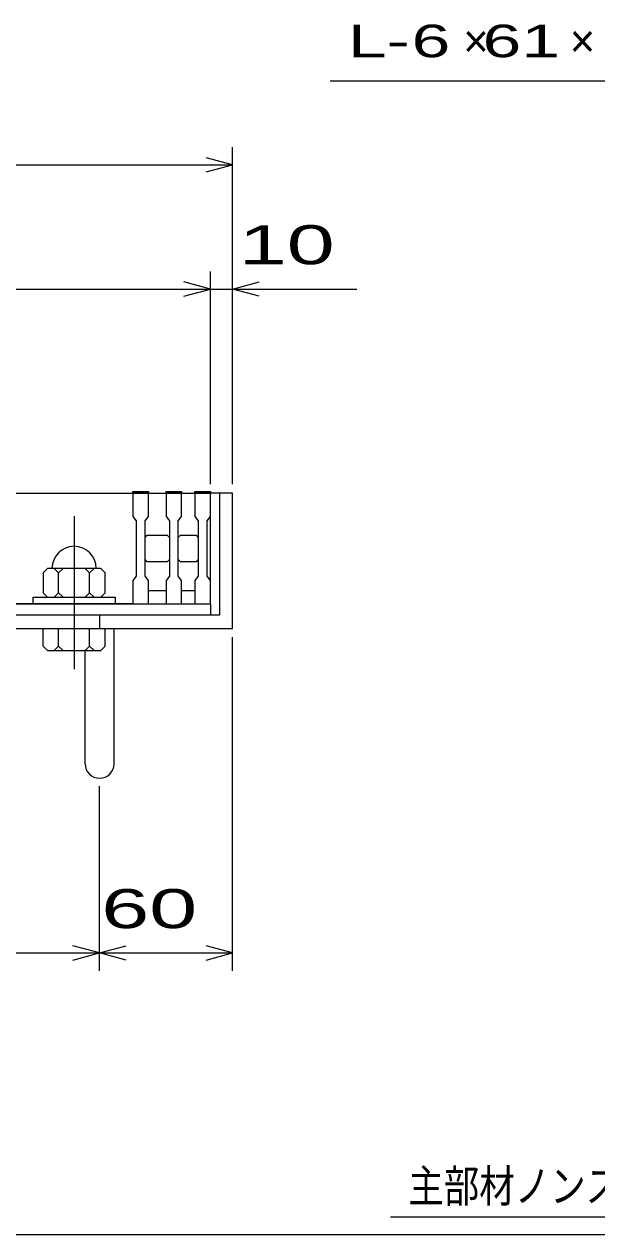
# Model space of a CAD drawing. Units: millimetres, scale not verified. Extents: x -1456 to 1385, y -1026 to 843.
# Drawn here: x -314 to -56, y -917 to -371 of the extents above; entities that cross this region are included whole.
import ezdxf
from ezdxf.enums import TextEntityAlignment as Align

# ---------------------------------------------------------------- set-up
doc = ezdxf.new("R2010")
doc.units = ezdxf.units.MM
doc.header["$LTSCALE"] = 8
doc.linetypes.add('CHAIN', pattern=[18.5, 12, -1.5, 3.5, -1.5])
for name, color, linetype, lineweight in [('0_2', 150, 'Continuous', 25), ('16', 3, 'Continuous', 25), ('19', 6, 'Continuous', 25), ('22', 4, 'Continuous', 25), ('32', 4, 'Continuous', 25)]:
    doc.layers.add(name, color=color, linetype=linetype, lineweight=lineweight)
doc.styles.add('ベクトル', font='')
doc.styles.get('ベクトル').set_extended_font_data('ベクトル')

msp = doc.modelspace()

# ---------------------------------------------------------------- linework, layer by layer
at = {"layer": '0_2'}
msp.add_line((1384.8, -917.2), (-1383.2, -917.2), dxfattribs=at)
at = {"layer": '16'}
for p, q in [((-670, -582.7), (-230, -582.7)), ((-318, -582.7), (-265, -582.7)), ((-265, -582.7), (-265, -582)), ((-265, -582), (-258, -582)), ((-265, -582.7), (-265, -593.2)), ((-258, -582.7), (-265, -582.7)), ((-258, -582), (-258, -582.7)), ((-258, -593.2), (-258, -582.7)), ((-250, -582.7), (-250, -582)), ((-250, -582), (-243, -582)), ((-250, -582.7), (-250, -593.2)), ((-243, -582.7), (-250, -582.7)), ((-243, -582), (-243, -582.7)), ((-243, -593.2), (-243, -582.7)), ((-237, -582.7), (-237, -582)), ((-237, -582), (-230, -582)), ((-237, -582.7), (-237, -593.2)), ((-230, -582.7), (-237, -582.7)), ((-230, -582), (-230, -582.7)), ((-230, -593.2), (-230, -582.7)), ((-230, -626.7), (-230, -582.7)), ((-265, -593.2), (-263.5, -595.2)), ((-259.5, -595.2), (-258, -593.2)), ((-250, -593.2), (-248.5, -595.2)), ((-244.5, -595.2), (-243, -593.2)), ((-237, -593.2), (-235.5, -595.2)), ((-231.5, -595.2), (-230, -593.2)), ((-263.5, -595.2), (-263.5, -620.2)), ((-259.5, -620.2), (-259.5, -595.2)), ((-248.5, -595.2), (-248.5, -620.2)), ((-244.5, -620.2), (-244.5, -595.2)), ((-235.5, -595.2), (-235.5, -620.2)), ((-231.5, -620.2), (-231.5, -595.2)), ((-259.5, -602.7), (-258.5, -601.7)), ((-258.5, -601.7), (-249.5, -601.7)), ((-249.5, -601.7), (-248.5, -602.7)), ((-244.5, -602.7), (-243.5, -601.7)), ((-243.5, -601.7), (-236.5, -601.7)), ((-236.5, -601.7), (-235.5, -602.7)), ((-303.5, -616.7), (-305.5, -618.7)), ((-279.5, -616.7), (-303.5, -616.7)), ((-298.5, -618.7), (-300.5, -616.7)), ((-296.5, -616.7), (-298.5, -618.7)), ((-284.5, -618.7), (-286.5, -616.7)), ((-282.5, -616.7), (-284.5, -618.7)), ((-277.5, -618.7), (-279.5, -616.7)), ((-258.5, -613.7), (-259.5, -612.7)), ((-249.5, -613.7), (-258.5, -613.7)), ((-248.5, -612.7), (-249.5, -613.7)), ((-243.5, -613.7), (-244.5, -612.7)), ((-236.5, -613.7), (-243.5, -613.7)), ((-235.5, -612.7), (-236.5, -613.7)), ((-305.5, -618.7), (-305.5, -627.7)), ((-298.5, -627.7), (-298.5, -618.7)), ((-284.5, -627.7), (-284.5, -618.7)), ((-277.5, -627.7), (-277.5, -618.7)), ((-263.5, -620.2), (-265, -622.2)), ((-265, -622.2), (-265, -632.7)), ((-258, -622.2), (-259.5, -620.2)), ((-258, -632.7), (-258, -622.2)), ((-248.5, -620.2), (-250, -622.2)), ((-250, -622.2), (-250, -632.7)), ((-243, -622.2), (-244.5, -620.2)), ((-243, -632.7), (-243, -622.2)), ((-235.5, -620.2), (-237, -622.2)), ((-237, -622.2), (-237, -632.7)), ((-230, -622.2), (-231.5, -620.2)), ((-230, -632.7), (-230, -622.2)), ((-305.5, -627.7), (-303.5, -629.7)), ((-300.5, -629.7), (-298.5, -627.7)), ((-298.5, -627.7), (-296.5, -629.7)), ((-286.5, -629.7), (-284.5, -627.7)), ((-284.5, -627.7), (-282.5, -629.7)), ((-279.5, -629.7), (-277.5, -627.7)), ((-258, -626.7), (-250, -626.7)), ((-243, -626.7), (-237, -626.7)), ((-670, -632.7), (-230, -632.7)), ((-265, -632.7), (-318, -632.7)), ((-310, -632.7), (-310, -629.7)), ((-310, -629.7), (-273, -629.7)), ((-273, -632.7), (-310, -632.7)), ((-273, -629.7), (-273, -632.7)), ((-265, -632.7), (-258, -632.7)), ((-250, -632.7), (-243, -632.7)), ((-237, -632.7), (-230, -632.7)), ((-230, -632.7), (-230, -637.7)), ((-230, -637.7), (-670, -637.7))]:
    msp.add_line(p, q, dxfattribs=at)
at = {"layer": '16', "linetype": 'CHAIN'}
msp.add_line((-291.5, -593.1), (-291.5, -662.1), dxfattribs=at)
at = {"layer": '16'}
msp.add_arc((-291.5, -616.7), 10, 0, 180, dxfattribs=at)
at = {"layer": '19'}
for p, q in [((-220, -582.7), (-230, -582.7)), ((-226, -582.7), (-226, -637.7)), ((-220, -643.7), (-220, -582.7)), ((-226, -637.7), (-1134, -637.7)), ((-280, -637.7), (-280, -643.7)), ((-1140, -643.7), (-220, -643.7)), ((-305.5, -651.7), (-305.5, -643.7)), ((-305.5, -643.7), (-277.5, -643.7)), ((-298.5, -651.7), (-298.5, -643.7)), ((-284.5, -651.7), (-284.5, -643.7)), ((-277.5, -651.7), (-277.5, -643.7)), ((-273.5, -704.81), (-273.5, -643.7)), ((-303.5, -653.7), (-305.5, -651.7)), ((-303.5, -653.7), (-279.5, -653.7)), ((-300.5, -653.7), (-298.5, -651.7)), ((-296.5, -653.7), (-298.5, -651.7)), ((-286.5, -653.7), (-284.5, -651.7)), ((-286.5, -704.81), (-286.5, -653.7)), ((-282.5, -653.7), (-284.5, -651.7)), ((-277.5, -651.7), (-279.5, -653.7))]:
    msp.add_line(p, q, dxfattribs=at)
msp.add_arc((-280, -704.81), 6.5, 180, 0, dxfattribs=at)
at = {"layer": '22'}
for p, q in [((-176, -396.8), (-16, -396.8)), ((-220, -578.7), (-220, -426.7)), ((-1140, -434.7), (-220, -434.7)), ((-220, -434.7), (-232, -431.5)), ((-232, -437.9), (-220, -434.7)), ((-230, -578.7), (-230, -482.7)), ((-220, -578.7), (-220, -482.7)), ((-670, -490.7), (-230, -490.7)), ((-230, -490.7), (-242, -487.5)), ((-242, -493.9), (-230, -490.7)), ((-230, -490.7), (-220, -490.7)), ((-220, -490.7), (-208, -487.5)), ((-208, -493.9), (-220, -490.7)), ((-220, -490.7), (-164, -490.7)), ((-220, -798.1), (-220, -647.7)), ((-280, -798.1), (-280, -714.9)), ((-1080, -790.1), (-280, -790.1)), ((-280, -790.1), (-292, -786.9)), ((-292, -793.3), (-280, -790.1)), ((-280, -790.1), (-268, -786.9)), ((-268, -793.3), (-280, -790.1)), ((-280, -790.1), (-220, -790.1)), ((-220, -790.1), (-232, -786.9)), ((-232, -793.3), (-220, -790.1))]:
    msp.add_line(p, q, dxfattribs=at)
at = {"layer": '32'}
msp.add_line((55.2, -909.2), (-148.8, -909.2), dxfattribs=at)

# ---------------------------------------------------------------- texts
at = {"layer": '22', "color": 2, "style": 'ベクトル'}
for s, height, width, p in [('L-', 14.66, 1.6, (-168, -378.8)), (' 6 ', 14.66, 1.6, (-148, -378.8)), (' 61 ', 14.66, 1.6, (-116, -378.8)), (' 10 ', 17.6, 1.65, (-228, -470.7)), (' 60 ', 17.6, 1.65, (-290, -770.1))]:
    msp.add_text(s, height=height, dxfattribs=dict(at, width=width)).set_placement(p, align=Align.MIDDLE_LEFT)
for p in [(-116, -378.8), (-68, -378.8)]:
    msp.add_text('×', height=14.66, dxfattribs=at).set_placement(p, align=Align.MIDDLE_LEFT)
at = {"layer": '32', "color": 2, "style": 'ベクトル', "width": 0.8}
msp.add_text('主部材ノンスリップ部詳細', height=14.66, dxfattribs=at).set_placement((-140.8, -895.2), align=Align.MIDDLE_LEFT)

doc.saveas('drawing.dxf')
